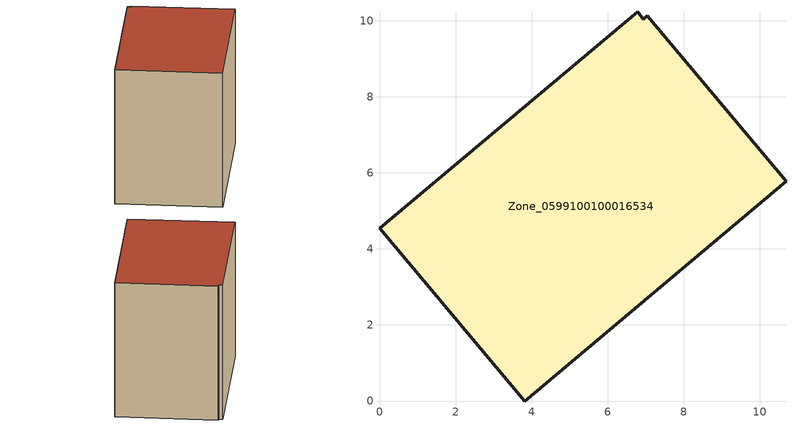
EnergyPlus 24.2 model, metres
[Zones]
Zone_0599100100016534
 floor ground (C_G): 6.94,10.04 7.04,10.13 10.69,5.78 3.81,0 0,4.54 6.79,10.23 z0.34
 wall outside (C_F): 0,4.54 3.81,0 10.69,5.78 7.04,10.13 6.94,10.04 6.79,10.23 0,4.54 z0.34:8.29
 roof outside (C_R): 7.04,10.13 6.94,10.04 6.79,10.23 0,4.54 3.81,0 10.69,5.78 z8.29
[BUILDING]
Pand.0599100100016534: North Axis=0; Terrain=City; Loads Convergence Tolerance Value=0.04; Temperature Convergence Tolerance Value=0.4; Solar Distribution=FullExterior; Maximum Number of Warmup Days=25; Minimum Number of Warmup Days=1
[Site:Location]
Rotterdam.The.Hague.AP_ZH_NLD Design_Conditions: Latitude=51.96; Longitude=4.45; Time Zone=1; Elevation=-4.5
[SITE:GROUNDTEMPERATURE:BUILDINGSURFACE]
18, 18, 18, 18, 18, 18, 18, 18, 18, 18, 18, 18
[MATERIAL] Thermal Absorptance=0.9; Solar Absorptance=0.7; Visible Absorptance=0.7
Name | Roughness | Thickness | Conductivity | Density | Specific Heat
G.TC.2015-2018 | MediumSmooth | 0.15 | 0.0428571 | 540 | 1210
F.TC.2015-2018 | Rough | 0.3 | 0.0666667 | 1920 | 840
R.TC.2015-2018 | MediumRough | 0.2 | 0.0333333 | 1500 | 1000
[CONSTRUCTION]
C_G: G.TC.2015-2018
C_F: F.TC.2015-2018
C_R: R.TC.2015-2018
[ZONE]
Zone_0599100100016534: Type=1; Multiplier=1; Ceiling Height=Autocalculate; Volume=Autocalculate; Floor Area=autocalculate; Part of Total Floor Area=Yes
[ZONEINFILTRATION:DESIGNFLOWRATE]
Infil_Zone_0599100100016534: Zone or ZoneList or Space or SpaceList=Zone_0599100100016534; Schedule=AlwaysOn; Design Flow Rate Calculation Method=Flow/Area; Flow Rate per Floor Area=0.0015; Constant Term Coefficient=1; Temperature Term Coefficient=0; Velocity Term Coefficient=0; Velocity Squared Term Coefficient=0
[HVACTEMPLATE:ZONE:IDEALLOADSAIRSYSTEM]
Zone_0599100100016534: Maximum Heating Supply Air Temperature=50; Minimum Cooling Supply Air Temperature=13; Maximum Heating Supply Air Humidity Ratio=0.0156; Minimum Cooling Supply Air Humidity Ratio=0.0077; Heating Limit=NoLimit; Cooling Limit=NoLimit; Dehumidification Control Type=ConstantSensibleHeatRatio; Cooling Sensible Heat Ratio=0.7; Dehumidification Setpoint=60; Humidification Control Type=None; Humidification Setpoint=30; Outdoor Air Method=None; Outdoor Air Flow Rate per Person=0.00944; Outdoor Air Flow Rate per Zone Floor Area=0; Outdoor Air Flow Rate per Zone=0; Demand Controlled Ventilation Type=None; Outdoor Air Economizer Type=NoEconomizer; Heat Recovery Type=None; Sensible Heat Recovery Effectiveness=0.7; Latent Heat Recovery Effectiveness=0.65
[ZONECONTROL:THERMOSTAT]
ThermostatControl_Zone_0599100100016534: Zone or ZoneList=Zone_0599100100016534; Control Type Schedule=DualSetpointControlType; Control 1=Thermostat_Zone_0599100100016534; Temperature Difference Between Cutout And Setpoint=0
[THERMOSTATSETPOINT:DUALSETPOINT]
Thermostat_Zone_0599100100016534: Heating Setpoint Temperature Schedule=HeatingSetpoint_Zone_0599100100016534; Cooling Setpoint Temperature Schedule=CoolingSetpoint_Zone_0599100100016534
[SCHEDULE:COMPACT]
HeatingSetpoint_Zone_0599100100016534: Through: 12/31, For: AllDays, Until: 24:00, 21
CoolingSetpoint_Zone_0599100100016534: Through: 12/31, For: AllDays, Until: 24:00, 24
DualSetpointControlType: Through: 12/31, For: AllDays, Until: 24:00, 4
AlwaysOn: Through: 12/31, For: AllDays, Until: 24:00, 1
